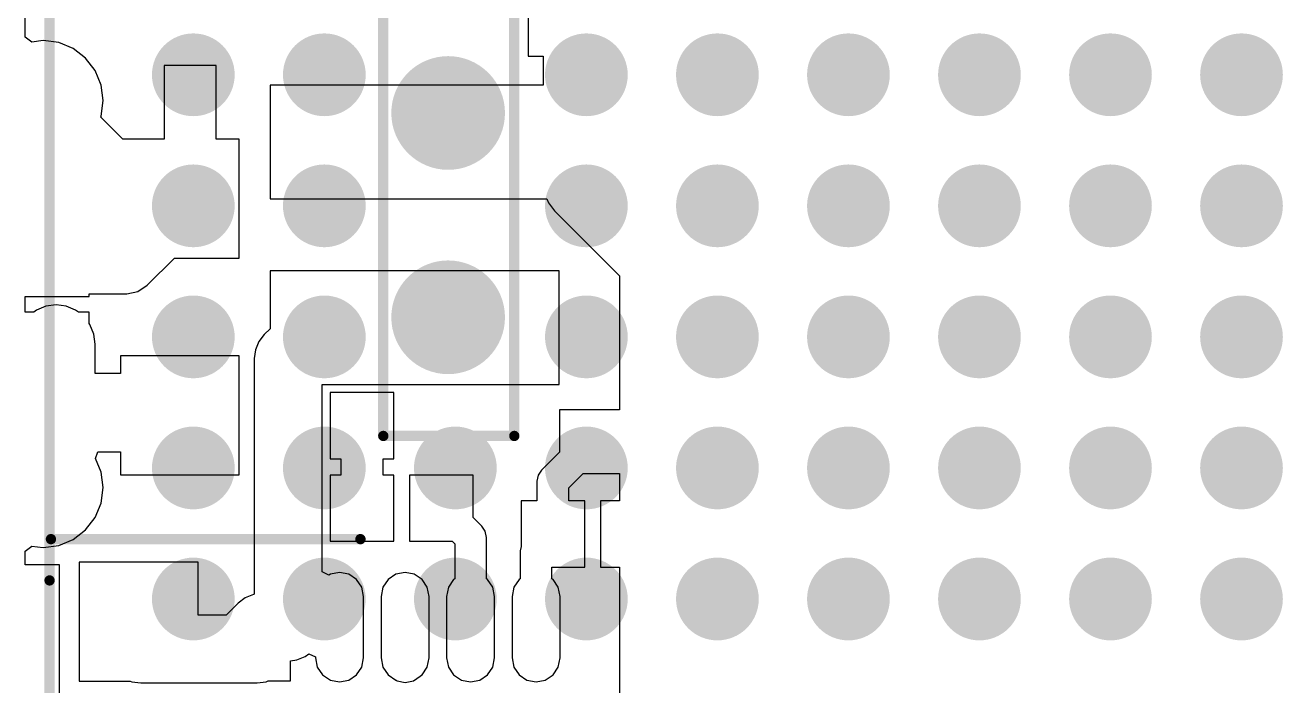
# Model space of a CAD drawing. Extents: x -35.4 to 28.3, y -0.1 to 87.5.
# Drawn here: x -18.5 to 5.88, y 24.16 to 36.96 of the extents above; entities that cross this region are included whole.
import ezdxf

# ---------------------------------------------------------------- set-up
doc = ezdxf.new("R2010")
doc.units = 0
for name, color, linetype in [('BOTTOMLAYER', 5, 'CONTINUOUS'), ('BOTTOMOVERLAY', 54, 'CONTINUOUS'), ('BOTTOMSOLDER', 6, 'CONTINUOUS'), ('CONNECTLAYER', 7, 'CONTINUOUS'), ('MECHANICAL1', 6, 'CONTINUOUS'), ('MULTILAYER', 9, 'CONTINUOUS'), ('PADHOLELAYER', 156, 'CONTINUOUS'), ('TOPLAYER', 1, 'CONTINUOUS'), ('TOPOVERLAY', 2, 'CONTINUOUS'), ('TOPSOLDER', 216, 'CONTINUOUS')]:
    doc.layers.add(name, color=color, linetype=linetype)

msp = doc.modelspace()

# ---------------------------------------------------------------- linework, layer by layer
at = {"layer": 'BOTTOMLAYER'}
for points, const_width in [([(-15.59, 36, 1), (-14.89, 36, 1)], 0.7), ([(-13.05, 36, 1), (-12.35, 36, 1)], 0.7), ([(-7.97, 36, 1), (-7.27, 36, 1)], 0.7), ([(-5.43, 36, 1), (-4.73, 36, 1)], 0.7), ([(-2.89, 36, 1), (-2.19, 36, 1)], 0.7), ([(-0.35, 36, 1), (0.35, 36, 1)], 0.7), ([(2.19, 36, 1), (2.89, 36, 1)], 0.7), ([(4.73, 36, 1), (5.43, 36, 1)], 0.7), ([(-10.8, 35.26, 1), (-9.8, 35.26, 1)], 1), ([(-15.59, 33.46, 1), (-14.89, 33.46, 1)], 0.7), ([(-13.05, 33.46, 1), (-12.35, 33.46, 1)], 0.7), ([(-7.97, 33.46, 1), (-7.27, 33.46, 1)], 0.7), ([(-5.43, 33.46, 1), (-4.73, 33.46, 1)], 0.7), ([(-2.89, 33.46, 1), (-2.19, 33.46, 1)], 0.7), ([(-0.35, 33.46, 1), (0.35, 33.46, 1)], 0.7), ([(2.19, 33.46, 1), (2.89, 33.46, 1)], 0.7), ([(4.73, 33.46, 1), (5.43, 33.46, 1)], 0.7), ([(-10.8, 31.3, 1), (-9.8, 31.3, 1)], 1), ([(-15.59, 30.92, 1), (-14.89, 30.92, 1)], 0.7), ([(-13.05, 30.92, 1), (-12.35, 30.92, 1)], 0.7), ([(-7.97, 30.92, 1), (-7.27, 30.92, 1)], 0.7), ([(-5.43, 30.92, 1), (-4.73, 30.92, 1)], 0.7), ([(-2.89, 30.92, 1), (-2.19, 30.92, 1)], 0.7), ([(-0.35, 30.92, 1), (0.35, 30.92, 1)], 0.7), ([(2.19, 30.92, 1), (2.89, 30.92, 1)], 0.7), ([(4.73, 30.92, 1), (5.43, 30.92, 1)], 0.7), ([(-15.59, 28.38, 1), (-14.89, 28.38, 1)], 0.7), ([(-13.05, 28.38, 1), (-12.35, 28.38, 1)], 0.7), ([(-10.51, 28.38, 1), (-9.81, 28.38, 1)], 0.7), ([(-7.97, 28.38, 1), (-7.27, 28.38, 1)], 0.7), ([(-5.43, 28.38, 1), (-4.73, 28.38, 1)], 0.7), ([(-2.89, 28.38, 1), (-2.19, 28.38, 1)], 0.7), ([(-0.35, 28.38, 1), (0.35, 28.38, 1)], 0.7), ([(2.19, 28.38, 1), (2.89, 28.38, 1)], 0.7), ([(4.73, 28.38, 1), (5.43, 28.38, 1)], 0.7), ([(-15.59, 25.84, 1), (-14.89, 25.84, 1)], 0.7), ([(-13.05, 25.84, 1), (-12.35, 25.84, 1)], 0.7), ([(-10.51, 25.84, 1), (-9.81, 25.84, 1)], 0.7), ([(-7.97, 25.84, 1), (-7.27, 25.84, 1)], 0.7), ([(-5.43, 25.84, 1), (-4.73, 25.84, 1)], 0.7), ([(-2.89, 25.84, 1), (-2.19, 25.84, 1)], 0.7), ([(-0.35, 25.84, 1), (0.35, 25.84, 1)], 0.7), ([(2.19, 25.84, 1), (2.89, 25.84, 1)], 0.7), ([(4.73, 25.84, 1), (5.43, 25.84, 1)], 0.7)]:
    msp.add_lwpolyline(points, format="xyb", close=True, dxfattribs=dict(at, const_width=const_width))
at = {"layer": 'BOTTOMOVERLAY', "const_width": 0.2}
for points in [[(-11.557, 29), (-11.557, 65)], [(-9.017, 29), (-9.017, 65)], [(-11.557, 29), (-9.017, 29)]]:
    msp.add_lwpolyline(points, dxfattribs=at)
at = {"layer": 'BOTTOMOVERLAY', "const_width": 0.1}
for points in [[(-11.607, 29, 1), (-11.507, 29, 1)], [(-11.607, 29, 1), (-11.507, 29, 1)], [(-9.067, 29, 1), (-8.967, 29, 1)], [(-9.067, 29, 1), (-8.967, 29, 1)]]:
    msp.add_lwpolyline(points, format="xyb", close=True, dxfattribs=at)
at = {"layer": 'BOTTOMSOLDER'}
for points, const_width in [([(-15.641, 36, 1), (-14.839, 36, 1)], 0.802), ([(-13.101, 36, 1), (-12.299, 36, 1)], 0.802), ([(-8.021, 36, 1), (-7.219, 36, 1)], 0.802), ([(-5.481, 36, 1), (-4.679, 36, 1)], 0.802), ([(-2.941, 36, 1), (-2.139, 36, 1)], 0.802), ([(-0.401, 36, 1), (0.401, 36, 1)], 0.802), ([(2.139, 36, 1), (2.941, 36, 1)], 0.802), ([(4.679, 36, 1), (5.481, 36, 1)], 0.802), ([(-10.851, 35.26, 1), (-9.749, 35.26, 1)], 1.102), ([(-15.641, 33.46, 1), (-14.839, 33.46, 1)], 0.802), ([(-13.101, 33.46, 1), (-12.299, 33.46, 1)], 0.802), ([(-8.021, 33.46, 1), (-7.219, 33.46, 1)], 0.802), ([(-5.481, 33.46, 1), (-4.679, 33.46, 1)], 0.802), ([(-2.941, 33.46, 1), (-2.139, 33.46, 1)], 0.802), ([(-0.401, 33.46, 1), (0.401, 33.46, 1)], 0.802), ([(2.139, 33.46, 1), (2.941, 33.46, 1)], 0.802), ([(4.679, 33.46, 1), (5.481, 33.46, 1)], 0.802), ([(-10.851, 31.3, 1), (-9.749, 31.3, 1)], 1.102), ([(-15.641, 30.92, 1), (-14.839, 30.92, 1)], 0.802), ([(-13.101, 30.92, 1), (-12.299, 30.92, 1)], 0.802), ([(-8.021, 30.92, 1), (-7.219, 30.92, 1)], 0.802), ([(-5.481, 30.92, 1), (-4.679, 30.92, 1)], 0.802), ([(-2.941, 30.92, 1), (-2.139, 30.92, 1)], 0.802), ([(-0.401, 30.92, 1), (0.401, 30.92, 1)], 0.802), ([(2.139, 30.92, 1), (2.941, 30.92, 1)], 0.802), ([(4.679, 30.92, 1), (5.481, 30.92, 1)], 0.802), ([(-15.641, 28.38, 1), (-14.839, 28.38, 1)], 0.802), ([(-13.101, 28.38, 1), (-12.299, 28.38, 1)], 0.802), ([(-10.561, 28.38, 1), (-9.759, 28.38, 1)], 0.802), ([(-8.021, 28.38, 1), (-7.219, 28.38, 1)], 0.802), ([(-5.481, 28.38, 1), (-4.679, 28.38, 1)], 0.802), ([(-2.941, 28.38, 1), (-2.139, 28.38, 1)], 0.802), ([(-0.401, 28.38, 1), (0.401, 28.38, 1)], 0.802), ([(2.139, 28.38, 1), (2.941, 28.38, 1)], 0.802), ([(4.679, 28.38, 1), (5.481, 28.38, 1)], 0.802), ([(-15.641, 25.84, 1), (-14.839, 25.84, 1)], 0.802), ([(-13.101, 25.84, 1), (-12.299, 25.84, 1)], 0.802), ([(-10.561, 25.84, 1), (-9.759, 25.84, 1)], 0.802), ([(-8.021, 25.84, 1), (-7.219, 25.84, 1)], 0.802), ([(-5.481, 25.84, 1), (-4.679, 25.84, 1)], 0.802), ([(-2.941, 25.84, 1), (-2.139, 25.84, 1)], 0.802), ([(-0.401, 25.84, 1), (0.401, 25.84, 1)], 0.802), ([(2.139, 25.84, 1), (2.941, 25.84, 1)], 0.802), ([(4.679, 25.84, 1), (5.481, 25.84, 1)], 0.802)]:
    msp.add_lwpolyline(points, format="xyb", close=True, dxfattribs=dict(at, const_width=const_width))
at = {"layer": 'CONNECTLAYER'}
for p, q in [((-18.5, 36.73), (-18.5, 39.52)), ((-8.747, 37.642), (-8.747, 36.358)), ((-18.373, 36.633), (-18.5, 36.73)), ((-18.15, 36.662), (-18.373, 36.633)), ((-17.849, 36.623), (-18.15, 36.662)), ((-17.569, 36.507), (-17.849, 36.623)), ((-17.328, 36.322), (-17.569, 36.507)), ((-8.747, 36.358), (-8.459, 36.358)), ((-8.459, 36.358), (-8.459, 35.802)), ((-17.143, 36.081), (-17.328, 36.322)), ((-14.797, 36.177), (-15.802, 36.177)), ((-15.802, 36.177), (-15.802, 34.752)), ((-14.797, 34.752), (-14.797, 36.177)), ((-17.027, 35.801), (-17.143, 36.081)), ((-16.988, 35.5), (-17.027, 35.801)), ((-8.459, 35.802), (-13.752, 35.802)), ((-13.752, 35.802), (-13.752, 33.598)), ((-17.027, 35.199), (-16.988, 35.5)), ((-17.035, 35.181), (-17.027, 35.199)), ((-16.606, 34.752), (-17.035, 35.181)), ((-15.802, 34.752), (-16.606, 34.752)), ((-14.348, 34.752), (-14.797, 34.752)), ((-14.348, 32.448), (-14.348, 34.752)), ((-13.752, 33.598), (-8.389, 33.598)), ((-8.389, 33.598), (-8.357, 33.521)), ((-8.357, 33.521), (-8.237, 33.363)), ((-8.237, 33.363), (-6.976, 32.103)), ((-16.132, 31.922), (-15.606, 32.448)), ((-15.606, 32.448), (-14.348, 32.448)), ((-8.148, 32.202), (-13.752, 32.202)), ((-13.752, 32.202), (-13.752, 31.078)), ((-8.148, 29.998), (-8.148, 32.202)), ((-6.976, 32.103), (-6.976, 29.509)), ((-18.5, 31.397), (-18.5, 31.703)), ((-18.5, 31.703), (-17.258, 31.703)), ((-17.258, 31.703), (-17.258, 31.757)), ((-17.258, 31.757), (-16.53, 31.757)), ((-16.53, 31.757), (-16.315, 31.8)), ((-16.53, 31.757), (-16.53, 31.757)), ((-16.315, 31.8), (-16.132, 31.922)), ((-18.097, 31.513), (-18.28, 31.437)), ((-17.9, 31.539), (-18.097, 31.513)), ((-17.704, 31.513), (-17.9, 31.539)), ((-17.521, 31.437), (-17.704, 31.513)), ((-18.331, 31.397), (-18.5, 31.397)), ((-18.28, 31.437), (-18.331, 31.397)), ((-17.469, 31.397), (-17.521, 31.437)), ((-17.258, 31.397), (-17.469, 31.397)), ((-17.258, 31.179), (-17.258, 31.397)), ((-17.243, 31.159), (-17.258, 31.179)), ((-17.167, 30.976), (-17.243, 31.159)), ((-17.141, 30.78), (-17.167, 30.976)), ((-13.865, 30.965), (-13.97, 30.829)), ((-13.752, 31.078), (-13.865, 30.965)), ((-17.141, 30.209), (-17.141, 30.78)), ((-13.97, 30.829), (-14.036, 30.67)), ((-14.348, 30.552), (-16.652, 30.552)), ((-16.652, 30.552), (-16.652, 30.209)), ((-14.348, 28.248), (-14.348, 30.552)), ((-14.036, 30.67), (-14.058, 30.5)), ((-14.058, 30.5), (-14.058, 25.932)), ((-16.652, 30.209), (-17.141, 30.209)), ((-12.742, 26.367), (-12.742, 29.998)), ((-12.742, 29.998), (-8.148, 29.998)), ((-11.353, 29.842), (-12.587, 29.842)), ((-12.587, 29.842), (-12.587, 28.558)), ((-11.353, 28.558), (-11.353, 29.842)), ((-6.976, 29.509), (-8.142, 29.509)), ((-8.142, 29.509), (-8.142, 28.686)), ((-17.136, 28.564), (-17.09, 28.691)), ((-17.027, 28.301), (-17.136, 28.564)), ((-17.09, 28.691), (-16.652, 28.691)), ((-16.652, 28.691), (-16.652, 28.248)), ((-12.587, 28.558), (-12.38, 28.558)), ((-12.38, 28.558), (-12.38, 28.242)), ((-11.56, 28.242), (-11.56, 28.558)), ((-11.56, 28.558), (-11.353, 28.558)), ((-8.142, 28.686), (-8.488, 28.34)), ((-16.987, 28), (-17.027, 28.301)), ((-8.488, 28.34), (-8.555, 28.24)), ((-16.652, 28.248), (-14.348, 28.248)), ((-12.38, 28.242), (-12.587, 28.242)), ((-12.587, 28.242), (-12.587, 26.958)), ((-11.353, 28.242), (-11.56, 28.242)), ((-11.353, 26.958), (-11.353, 28.242)), ((-9.813, 28.242), (-11.047, 28.242)), ((-11.047, 28.242), (-11.047, 26.958)), ((-9.813, 27.419), (-9.813, 28.242)), ((-8.555, 28.24), (-8.578, 28.122)), ((-8.578, 28.122), (-8.578, 28.122)), ((-8.578, 28.122), (-8.578, 27.742)), ((-7.962, 27.994), (-7.681, 28.275)), ((-7.681, 28.275), (-6.976, 28.275)), ((-6.976, 28.275), (-6.976, 27.742)), ((-17.027, 27.699), (-16.987, 28)), ((-7.962, 27.742), (-7.962, 27.994)), ((-17.143, 27.419), (-17.027, 27.699)), ((-8.578, 27.742), (-8.887, 27.742)), ((-8.887, 27.742), (-8.887, 26.855)), ((-7.653, 27.742), (-7.962, 27.742)), ((-7.653, 26.458), (-7.653, 27.742)), ((-6.976, 27.742), (-7.347, 27.742)), ((-7.347, 27.742), (-7.347, 26.458)), ((-17.328, 27.178), (-17.143, 27.419)), ((-9.647, 27.253), (-9.813, 27.419)), ((-17.569, 26.993), (-17.328, 27.178)), ((-9.58, 27.153), (-9.647, 27.253)), ((-9.647, 27.253), (-9.647, 27.253)), ((-9.557, 27.035), (-9.58, 27.153)), ((-18.5, 26.77), (-18.373, 26.867)), ((-18.373, 26.867), (-18.15, 26.838)), ((-18.15, 26.838), (-17.849, 26.877)), ((-17.849, 26.877), (-17.569, 26.993)), ((-12.587, 26.958), (-11.353, 26.958)), ((-11.047, 26.958), (-10.224, 26.958)), ((-10.224, 26.958), (-10.173, 26.907)), ((-10.173, 26.907), (-10.173, 26.233)), ((-9.557, 26.233), (-9.557, 27.035)), ((-9.557, 27.035), (-9.557, 27.035)), ((-8.887, 26.855), (-8.903, 26.775)), ((-18.5, 26.5), (-18.5, 26.77)), ((-8.903, 26.775), (-8.903, 26.775)), ((-8.903, 26.775), (-8.903, 26.233)), ((-17.835, 26.5), (-18.5, 26.5)), ((-17.835, 17.424), (-17.835, 26.5)), ((-15.148, 26.552), (-17.452, 26.552)), ((-17.452, 26.552), (-17.452, 24.248)), ((-15.148, 25.528), (-15.148, 26.552)), ((-12.615, 26.299), (-12.742, 26.367)), ((-12.405, 26.355), (-12.583, 26.32)), ((-12.227, 26.32), (-12.405, 26.355)), ((-11.135, 26.355), (-11.313, 26.32)), ((-10.957, 26.32), (-11.135, 26.355)), ((-8.287, 26.233), (-8.287, 26.458)), ((-8.287, 26.458), (-7.653, 26.458)), ((-7.347, 26.458), (-6.976, 26.458)), ((-6.976, 26.458), (-6.976, 23.118)), ((-12.583, 26.32), (-12.615, 26.299)), ((-12.075, 26.219), (-12.227, 26.32)), ((-11.974, 26.068), (-12.075, 26.219)), ((-11.465, 26.219), (-11.566, 26.068)), ((-11.313, 26.32), (-11.465, 26.219)), ((-10.805, 26.219), (-10.957, 26.32)), ((-10.704, 26.068), (-10.805, 26.219)), ((-10.195, 26.219), (-10.296, 26.068)), ((-10.173, 26.233), (-10.195, 26.219)), ((-9.535, 26.219), (-9.557, 26.233)), ((-9.434, 26.068), (-9.535, 26.219)), ((-8.925, 26.219), (-9.026, 26.068)), ((-8.903, 26.233), (-8.925, 26.219)), ((-8.265, 26.219), (-8.287, 26.233)), ((-8.164, 26.068), (-8.265, 26.219)), ((-14.235, 25.864), (-14.371, 25.759)), ((-14.076, 25.93), (-14.235, 25.864)), ((-14.058, 25.932), (-14.076, 25.93)), ((-11.939, 25.889), (-11.974, 26.068)), ((-11.939, 24.699), (-11.939, 25.889)), ((-11.566, 26.068), (-11.601, 25.889)), ((-11.601, 25.889), (-11.601, 24.699)), ((-10.669, 25.889), (-10.704, 26.068)), ((-10.669, 24.699), (-10.669, 25.889)), ((-10.296, 26.068), (-10.331, 25.889)), ((-10.331, 25.889), (-10.331, 24.699)), ((-9.399, 25.889), (-9.434, 26.068)), ((-9.399, 24.699), (-9.399, 25.889)), ((-9.026, 26.068), (-9.061, 25.889)), ((-9.061, 25.889), (-9.061, 24.699)), ((-8.129, 25.889), (-8.164, 26.068)), ((-8.129, 24.699), (-8.129, 25.889)), ((-14.371, 25.759), (-14.603, 25.528)), ((-14.603, 25.528), (-15.148, 25.528)), ((-13.358, 24.642), (-13.23, 24.658)), ((-13.358, 24.253), (-13.358, 24.642)), ((-13.23, 24.658), (-13.071, 24.724)), ((-13.071, 24.724), (-12.998, 24.78)), ((-12.998, 24.78), (-12.871, 24.717)), ((-12.871, 24.717), (-12.871, 24.699)), ((-12.871, 24.699), (-12.836, 24.52)), ((-11.974, 24.52), (-11.939, 24.699)), ((-11.601, 24.699), (-11.566, 24.52)), ((-10.704, 24.52), (-10.669, 24.699)), ((-10.331, 24.699), (-10.296, 24.52)), ((-9.434, 24.52), (-9.399, 24.699)), ((-9.061, 24.699), (-9.026, 24.52)), ((-8.164, 24.52), (-8.129, 24.699)), ((-12.836, 24.52), (-12.735, 24.369)), ((-12.075, 24.369), (-11.974, 24.52)), ((-11.566, 24.52), (-11.465, 24.369)), ((-10.805, 24.369), (-10.704, 24.52)), ((-10.296, 24.52), (-10.195, 24.369)), ((-9.535, 24.369), (-9.434, 24.52)), ((-9.026, 24.52), (-8.925, 24.369)), ((-8.265, 24.369), (-8.164, 24.52)), ((-17.452, 24.248), (-16.462, 24.248)), ((-16.462, 24.248), (-16.43, 24.234)), ((-16.43, 24.234), (-16.26, 24.212)), ((-16.26, 24.212), (-14, 24.212)), ((-14, 24.212), (-13.83, 24.234)), ((-13.83, 24.234), (-13.786, 24.253)), ((-13.786, 24.253), (-13.358, 24.253)), ((-12.735, 24.369), (-12.583, 24.268)), ((-12.583, 24.268), (-12.405, 24.233)), ((-12.405, 24.233), (-12.227, 24.268)), ((-12.227, 24.268), (-12.075, 24.369)), ((-11.465, 24.369), (-11.313, 24.268)), ((-11.313, 24.268), (-11.306, 24.267)), ((-11.306, 24.267), (-11.287, 24.254)), ((-11.287, 24.254), (-11.13, 24.223)), ((-11.13, 24.223), (-10.973, 24.254)), ((-10.973, 24.254), (-10.84, 24.343)), ((-10.84, 24.343), (-10.836, 24.349)), ((-10.836, 24.349), (-10.805, 24.369)), ((-10.195, 24.369), (-10.043, 24.268)), ((-10.043, 24.268), (-9.865, 24.233)), ((-9.865, 24.233), (-9.687, 24.268)), ((-9.687, 24.268), (-9.535, 24.369)), ((-8.925, 24.369), (-8.773, 24.268)), ((-8.773, 24.268), (-8.595, 24.233)), ((-8.595, 24.233), (-8.417, 24.268)), ((-8.417, 24.268), (-8.265, 24.369))]:
    msp.add_line(p, q, dxfattribs=at)
at = {"layer": 'MECHANICAL1', "const_width": 0.2}
for points in [[(-18.027, 26.2), (-18.027, 49.8)], [(-18.027, 18.1), (-18.027, 26.2)]]:
    msp.add_lwpolyline(points, dxfattribs=at)
at = {"layer": 'MECHANICAL1', "const_width": 0.1}
msp.add_lwpolyline([(-18.077, 26.2, 1), (-17.977, 26.2, 1)], format="xyb", close=True, dxfattribs=at)
msp.add_lwpolyline([(-18.077, 26.2, 1), (-17.977, 26.2, 1)], format="xyb", close=True, dxfattribs=at)
at = {"layer": 'MULTILAYER'}
for points, const_width in [([(-15.59, 36, 1), (-14.89, 36, 1)], 0.7), ([(-13.05, 36, 1), (-12.35, 36, 1)], 0.7), ([(-7.97, 36, 1), (-7.27, 36, 1)], 0.7), ([(-5.43, 36, 1), (-4.73, 36, 1)], 0.7), ([(-2.89, 36, 1), (-2.19, 36, 1)], 0.7), ([(-0.35, 36, 1), (0.35, 36, 1)], 0.7), ([(2.19, 36, 1), (2.89, 36, 1)], 0.7), ([(4.73, 36, 1), (5.43, 36, 1)], 0.7), ([(-10.8, 35.26, 1), (-9.8, 35.26, 1)], 1), ([(-15.59, 33.46, 1), (-14.89, 33.46, 1)], 0.7), ([(-13.05, 33.46, 1), (-12.35, 33.46, 1)], 0.7), ([(-7.97, 33.46, 1), (-7.27, 33.46, 1)], 0.7), ([(-5.43, 33.46, 1), (-4.73, 33.46, 1)], 0.7), ([(-2.89, 33.46, 1), (-2.19, 33.46, 1)], 0.7), ([(-0.35, 33.46, 1), (0.35, 33.46, 1)], 0.7), ([(2.19, 33.46, 1), (2.89, 33.46, 1)], 0.7), ([(4.73, 33.46, 1), (5.43, 33.46, 1)], 0.7), ([(-10.8, 31.3, 1), (-9.8, 31.3, 1)], 1), ([(-15.59, 30.92, 1), (-14.89, 30.92, 1)], 0.7), ([(-13.05, 30.92, 1), (-12.35, 30.92, 1)], 0.7), ([(-7.97, 30.92, 1), (-7.27, 30.92, 1)], 0.7), ([(-5.43, 30.92, 1), (-4.73, 30.92, 1)], 0.7), ([(-2.89, 30.92, 1), (-2.19, 30.92, 1)], 0.7), ([(-0.35, 30.92, 1), (0.35, 30.92, 1)], 0.7), ([(2.19, 30.92, 1), (2.89, 30.92, 1)], 0.7), ([(4.73, 30.92, 1), (5.43, 30.92, 1)], 0.7), ([(-15.59, 28.38, 1), (-14.89, 28.38, 1)], 0.7), ([(-13.05, 28.38, 1), (-12.35, 28.38, 1)], 0.7), ([(-10.51, 28.38, 1), (-9.81, 28.38, 1)], 0.7), ([(-7.97, 28.38, 1), (-7.27, 28.38, 1)], 0.7), ([(-5.43, 28.38, 1), (-4.73, 28.38, 1)], 0.7), ([(-2.89, 28.38, 1), (-2.19, 28.38, 1)], 0.7), ([(-0.35, 28.38, 1), (0.35, 28.38, 1)], 0.7), ([(2.19, 28.38, 1), (2.89, 28.38, 1)], 0.7), ([(4.73, 28.38, 1), (5.43, 28.38, 1)], 0.7), ([(-15.59, 25.84, 1), (-14.89, 25.84, 1)], 0.7), ([(-13.05, 25.84, 1), (-12.35, 25.84, 1)], 0.7), ([(-10.51, 25.84, 1), (-9.81, 25.84, 1)], 0.7), ([(-7.97, 25.84, 1), (-7.27, 25.84, 1)], 0.7), ([(-5.43, 25.84, 1), (-4.73, 25.84, 1)], 0.7), ([(-2.89, 25.84, 1), (-2.19, 25.84, 1)], 0.7), ([(-0.35, 25.84, 1), (0.35, 25.84, 1)], 0.7), ([(2.19, 25.84, 1), (2.89, 25.84, 1)], 0.7), ([(4.73, 25.84, 1), (5.43, 25.84, 1)], 0.7)]:
    msp.add_lwpolyline(points, format="xyb", close=True, dxfattribs=dict(at, const_width=const_width))
at = {"layer": 'PADHOLELAYER'}
for points, const_width in [([(-15.452, 36, 1), (-15.028, 36, 1)], 0.425), ([(-12.912, 36, 1), (-12.488, 36, 1)], 0.425), ([(-7.832, 36, 1), (-7.408, 36, 1)], 0.425), ([(-5.292, 36, 1), (-4.868, 36, 1)], 0.425), ([(-2.752, 36, 1), (-2.328, 36, 1)], 0.425), ([(-0.212, 36, 1), (0.212, 36, 1)], 0.425), ([(2.328, 36, 1), (2.752, 36, 1)], 0.425), ([(4.868, 36, 1), (5.292, 36, 1)], 0.425), ([(-10.625, 35.26, 1), (-9.975, 35.26, 1)], 0.65), ([(-15.452, 33.46, 1), (-15.028, 33.46, 1)], 0.425), ([(-12.912, 33.46, 1), (-12.488, 33.46, 1)], 0.425), ([(-7.832, 33.46, 1), (-7.408, 33.46, 1)], 0.425), ([(-5.292, 33.46, 1), (-4.868, 33.46, 1)], 0.425), ([(-2.752, 33.46, 1), (-2.328, 33.46, 1)], 0.425), ([(-0.212, 33.46, 1), (0.212, 33.46, 1)], 0.425), ([(2.328, 33.46, 1), (2.752, 33.46, 1)], 0.425), ([(4.868, 33.46, 1), (5.292, 33.46, 1)], 0.425), ([(-10.625, 31.3, 1), (-9.975, 31.3, 1)], 0.65), ([(-15.452, 30.92, 1), (-15.028, 30.92, 1)], 0.425), ([(-12.912, 30.92, 1), (-12.488, 30.92, 1)], 0.425), ([(-7.832, 30.92, 1), (-7.408, 30.92, 1)], 0.425), ([(-5.292, 30.92, 1), (-4.868, 30.92, 1)], 0.425), ([(-2.752, 30.92, 1), (-2.328, 30.92, 1)], 0.425), ([(-0.212, 30.92, 1), (0.212, 30.92, 1)], 0.425), ([(2.328, 30.92, 1), (2.752, 30.92, 1)], 0.425), ([(4.868, 30.92, 1), (5.292, 30.92, 1)], 0.425), ([(-15.452, 28.38, 1), (-15.028, 28.38, 1)], 0.425), ([(-12.912, 28.38, 1), (-12.488, 28.38, 1)], 0.425), ([(-10.372, 28.38, 1), (-9.948, 28.38, 1)], 0.425), ([(-7.832, 28.38, 1), (-7.408, 28.38, 1)], 0.425), ([(-5.292, 28.38, 1), (-4.868, 28.38, 1)], 0.425), ([(-2.752, 28.38, 1), (-2.328, 28.38, 1)], 0.425), ([(-0.212, 28.38, 1), (0.212, 28.38, 1)], 0.425), ([(2.328, 28.38, 1), (2.752, 28.38, 1)], 0.425), ([(4.868, 28.38, 1), (5.292, 28.38, 1)], 0.425), ([(-15.452, 25.84, 1), (-15.028, 25.84, 1)], 0.425), ([(-12.912, 25.84, 1), (-12.488, 25.84, 1)], 0.425), ([(-10.372, 25.84, 1), (-9.948, 25.84, 1)], 0.425), ([(-7.832, 25.84, 1), (-7.408, 25.84, 1)], 0.425), ([(-5.292, 25.84, 1), (-4.868, 25.84, 1)], 0.425), ([(-2.752, 25.84, 1), (-2.328, 25.84, 1)], 0.425), ([(-0.212, 25.84, 1), (0.212, 25.84, 1)], 0.425), ([(2.328, 25.84, 1), (2.752, 25.84, 1)], 0.425), ([(4.868, 25.84, 1), (5.292, 25.84, 1)], 0.425)]:
    msp.add_lwpolyline(points, format="xyb", close=True, dxfattribs=dict(at, const_width=const_width))
at = {"layer": 'TOPLAYER'}
for points, const_width in [([(-15.59, 36, 1), (-14.89, 36, 1)], 0.7), ([(-13.05, 36, 1), (-12.35, 36, 1)], 0.7), ([(-7.97, 36, 1), (-7.27, 36, 1)], 0.7), ([(-5.43, 36, 1), (-4.73, 36, 1)], 0.7), ([(-2.89, 36, 1), (-2.19, 36, 1)], 0.7), ([(-0.35, 36, 1), (0.35, 36, 1)], 0.7), ([(2.19, 36, 1), (2.89, 36, 1)], 0.7), ([(4.73, 36, 1), (5.43, 36, 1)], 0.7), ([(-10.8, 35.26, 1), (-9.8, 35.26, 1)], 1), ([(-15.59, 33.46, 1), (-14.89, 33.46, 1)], 0.7), ([(-13.05, 33.46, 1), (-12.35, 33.46, 1)], 0.7), ([(-7.97, 33.46, 1), (-7.27, 33.46, 1)], 0.7), ([(-5.43, 33.46, 1), (-4.73, 33.46, 1)], 0.7), ([(-2.89, 33.46, 1), (-2.19, 33.46, 1)], 0.7), ([(-0.35, 33.46, 1), (0.35, 33.46, 1)], 0.7), ([(2.19, 33.46, 1), (2.89, 33.46, 1)], 0.7), ([(4.73, 33.46, 1), (5.43, 33.46, 1)], 0.7), ([(-10.8, 31.3, 1), (-9.8, 31.3, 1)], 1), ([(-15.59, 30.92, 1), (-14.89, 30.92, 1)], 0.7), ([(-13.05, 30.92, 1), (-12.35, 30.92, 1)], 0.7), ([(-7.97, 30.92, 1), (-7.27, 30.92, 1)], 0.7), ([(-5.43, 30.92, 1), (-4.73, 30.92, 1)], 0.7), ([(-2.89, 30.92, 1), (-2.19, 30.92, 1)], 0.7), ([(-0.35, 30.92, 1), (0.35, 30.92, 1)], 0.7), ([(2.19, 30.92, 1), (2.89, 30.92, 1)], 0.7), ([(4.73, 30.92, 1), (5.43, 30.92, 1)], 0.7), ([(-15.59, 28.38, 1), (-14.89, 28.38, 1)], 0.7), ([(-13.05, 28.38, 1), (-12.35, 28.38, 1)], 0.7), ([(-10.51, 28.38, 1), (-9.81, 28.38, 1)], 0.7), ([(-7.97, 28.38, 1), (-7.27, 28.38, 1)], 0.7), ([(-5.43, 28.38, 1), (-4.73, 28.38, 1)], 0.7), ([(-2.89, 28.38, 1), (-2.19, 28.38, 1)], 0.7), ([(-0.35, 28.38, 1), (0.35, 28.38, 1)], 0.7), ([(2.19, 28.38, 1), (2.89, 28.38, 1)], 0.7), ([(4.73, 28.38, 1), (5.43, 28.38, 1)], 0.7), ([(-15.59, 25.84, 1), (-14.89, 25.84, 1)], 0.7), ([(-13.05, 25.84, 1), (-12.35, 25.84, 1)], 0.7), ([(-10.51, 25.84, 1), (-9.81, 25.84, 1)], 0.7), ([(-7.97, 25.84, 1), (-7.27, 25.84, 1)], 0.7), ([(-5.43, 25.84, 1), (-4.73, 25.84, 1)], 0.7), ([(-2.89, 25.84, 1), (-2.19, 25.84, 1)], 0.7), ([(-0.35, 25.84, 1), (0.35, 25.84, 1)], 0.7), ([(2.19, 25.84, 1), (2.89, 25.84, 1)], 0.7), ([(4.73, 25.84, 1), (5.43, 25.84, 1)], 0.7)]:
    msp.add_lwpolyline(points, format="xyb", close=True, dxfattribs=dict(at, const_width=const_width))
at = {"layer": 'TOPOVERLAY', "const_width": 0.2}
for points in [[(-11.557, 29), (-11.557, 65)], [(-9.017, 29), (-9.017, 65)], [(-11.557, 29), (-9.017, 29)], [(-18, 27), (-12, 27)]]:
    msp.add_lwpolyline(points, dxfattribs=at)
at = {"layer": 'TOPOVERLAY', "const_width": 0.1}
for points in [[(-11.607, 29, 1), (-11.507, 29, 1)], [(-11.607, 29, 1), (-11.507, 29, 1)], [(-9.067, 29, 1), (-8.967, 29, 1)], [(-9.067, 29, 1), (-8.967, 29, 1)], [(-18.05, 27, 1), (-17.95, 27, 1)], [(-12.05, 27, 1), (-11.95, 27, 1)]]:
    msp.add_lwpolyline(points, format="xyb", close=True, dxfattribs=at)
at = {"layer": 'TOPSOLDER'}
for points, const_width in [([(-15.641, 36, 1), (-14.839, 36, 1)], 0.802), ([(-13.101, 36, 1), (-12.299, 36, 1)], 0.802), ([(-8.021, 36, 1), (-7.219, 36, 1)], 0.802), ([(-5.481, 36, 1), (-4.679, 36, 1)], 0.802), ([(-2.941, 36, 1), (-2.139, 36, 1)], 0.802), ([(-0.401, 36, 1), (0.401, 36, 1)], 0.802), ([(2.139, 36, 1), (2.941, 36, 1)], 0.802), ([(4.679, 36, 1), (5.481, 36, 1)], 0.802), ([(-10.851, 35.26, 1), (-9.749, 35.26, 1)], 1.102), ([(-15.641, 33.46, 1), (-14.839, 33.46, 1)], 0.802), ([(-13.101, 33.46, 1), (-12.299, 33.46, 1)], 0.802), ([(-8.021, 33.46, 1), (-7.219, 33.46, 1)], 0.802), ([(-5.481, 33.46, 1), (-4.679, 33.46, 1)], 0.802), ([(-2.941, 33.46, 1), (-2.139, 33.46, 1)], 0.802), ([(-0.401, 33.46, 1), (0.401, 33.46, 1)], 0.802), ([(2.139, 33.46, 1), (2.941, 33.46, 1)], 0.802), ([(4.679, 33.46, 1), (5.481, 33.46, 1)], 0.802), ([(-10.851, 31.3, 1), (-9.749, 31.3, 1)], 1.102), ([(-15.641, 30.92, 1), (-14.839, 30.92, 1)], 0.802), ([(-13.101, 30.92, 1), (-12.299, 30.92, 1)], 0.802), ([(-8.021, 30.92, 1), (-7.219, 30.92, 1)], 0.802), ([(-5.481, 30.92, 1), (-4.679, 30.92, 1)], 0.802), ([(-2.941, 30.92, 1), (-2.139, 30.92, 1)], 0.802), ([(-0.401, 30.92, 1), (0.401, 30.92, 1)], 0.802), ([(2.139, 30.92, 1), (2.941, 30.92, 1)], 0.802), ([(4.679, 30.92, 1), (5.481, 30.92, 1)], 0.802), ([(-15.641, 28.38, 1), (-14.839, 28.38, 1)], 0.802), ([(-13.101, 28.38, 1), (-12.299, 28.38, 1)], 0.802), ([(-10.561, 28.38, 1), (-9.759, 28.38, 1)], 0.802), ([(-8.021, 28.38, 1), (-7.219, 28.38, 1)], 0.802), ([(-5.481, 28.38, 1), (-4.679, 28.38, 1)], 0.802), ([(-2.941, 28.38, 1), (-2.139, 28.38, 1)], 0.802), ([(-0.401, 28.38, 1), (0.401, 28.38, 1)], 0.802), ([(2.139, 28.38, 1), (2.941, 28.38, 1)], 0.802), ([(4.679, 28.38, 1), (5.481, 28.38, 1)], 0.802), ([(-15.641, 25.84, 1), (-14.839, 25.84, 1)], 0.802), ([(-13.101, 25.84, 1), (-12.299, 25.84, 1)], 0.802), ([(-10.561, 25.84, 1), (-9.759, 25.84, 1)], 0.802), ([(-8.021, 25.84, 1), (-7.219, 25.84, 1)], 0.802), ([(-5.481, 25.84, 1), (-4.679, 25.84, 1)], 0.802), ([(-2.941, 25.84, 1), (-2.139, 25.84, 1)], 0.802), ([(-0.401, 25.84, 1), (0.401, 25.84, 1)], 0.802), ([(2.139, 25.84, 1), (2.941, 25.84, 1)], 0.802), ([(4.679, 25.84, 1), (5.481, 25.84, 1)], 0.802)]:
    msp.add_lwpolyline(points, format="xyb", close=True, dxfattribs=dict(at, const_width=const_width))

doc.saveas('drawing.dxf')
